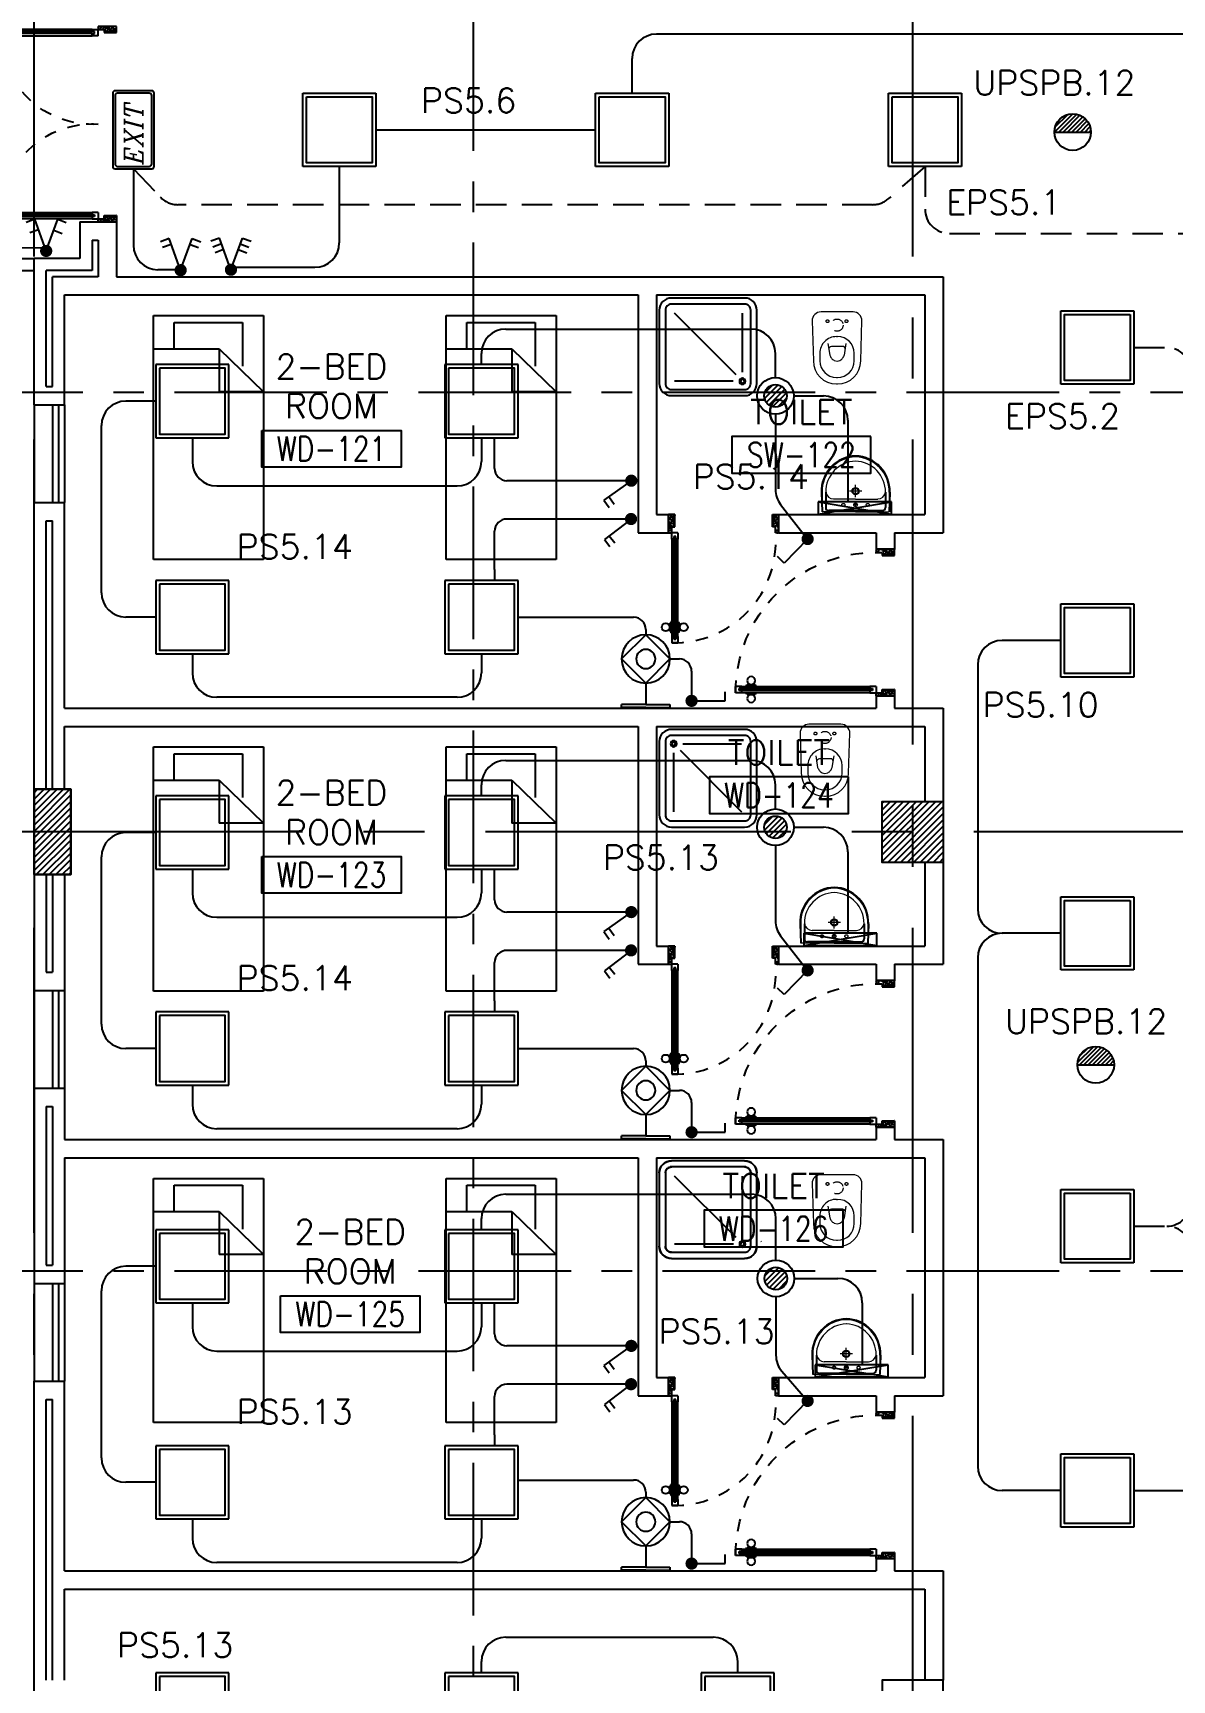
# Model space of a CAD drawing. Extents: x 0 to 92.9, y -1.3 to 78.2.
# Drawn here: x 50.03 to 59.37, y 43.01 to 56.51 of the extents above; entities that cross this region are included whole.
import ezdxf
from ezdxf.enums import TextEntityAlignment as Align

# ---------------------------------------------------------------- set-up
doc = ezdxf.new("R2010")
doc.units = 0
doc.header["$MEASUREMENT"] = 0
for name, pattern in [('CENTER', [2, 1.25, -0.25, 0.25, -0.25]), ('CENTERX2', [4, 2.5, -0.5, 0.5, -0.5]), ('DASHED', [0.75, 0.5, -0.25]), ('HIDDEN', [0.375, 0.25, -0.125]), ('HIDDEN2', [0.1875, 0.125, -0.0625])]:
    doc.linetypes.add(name, pattern=pattern)
doc.layers.get('0').update_dxf_attribs({"color": 11, "linetype": 'CONTINUOUS'})
for name, color, linetype in [('AXES', 11, 'CENTERX2'), ('AXES1', 11, 'CENTER'), ('COL', 11, 'CONTINUOUS'), ('DOOR', 11, 'CONTINUOUS'), ('E-CLINE', 2, 'CONTINUOUS'), ('E-HLINE', 2, 'HIDDEN'), ('E-LEGEND', 3, 'CONTINUOUS'), ('E-LITE', 4, 'CONTINUOUS'), ('E-SWITCH', 4, 'CONTINUOUS'), ('E-SWITCHS', 4, 'CONTINUOUS'), ('E-TEXT', 4, 'CONTINUOUS'), ('E-TRXT', 4, 'CONTINUOUS'), ('EL-LITE', 4, 'CONTINUOUS'), ('FIX', 11, 'CONTINUOUS'), ('FUR', 11, 'CONTINUOUS'), ('HAT', 11, 'CONTINUOUS'), ('INSUL', 11, 'CONTINUOUS'), ('RM-BOX', 11, 'CONTINUOUS'), ('RM-NAME', 11, 'CONTINUOUS'), ('RM-NO', 11, 'CONTINUOUS'), ('ROOF', 11, 'CONTINUOUS'), ('WALL', 11, 'CONTINUOUS'), ('WIN', 11, 'CONTINUOUS')]:
    doc.layers.add(name, color=color, linetype=linetype)
doc.styles.add('ITALICC', font='italicc')
doc.styles.add('ROMANS', font='ROMANS.shx', dxfattribs={"width": 0.6})

# ---------------------------------------------------------------- blocks, each defined once
blk = doc.blocks.new('AH20A')
at = {"layer": 'FUR'}
for p, q in [((0, 0.5), (0, -0.5)), ((1, 0.5), (0, 0.5)), ((0.1358, 0.5), (0.1358, -0.0987)), ((1, -0.5), (1, 0.5)), ((0.1358, 0.3112), (0.0277, 0.3112)), ((0.0277, 0.3112), (0.0277, -0.3087)), ((0.1358, -0.0987), (0.3125, -0.5)), ((0.1358, -0.0987), (0.3125, -0.0987)), ((0.3125, -0.5), (0.3125, -0.0987)), ((0.0277, -0.3087), (0.2076, -0.3087)), ((0, -0.5), (1, -0.5))]:
    blk.add_line(p, q, dxfattribs=at)
blk = doc.blocks.new('RM1')
at = {"layer": 'RM-BOX'}
blk.add_lwpolyline([(570, -200), (-570, -200), (-570, -500), (570, -500)], close=True, dxfattribs=at)
at = {"layer": 'RM-NAME', "style": 'ROMANS'}
for tag, p in [('ROOMNAME1', (0, 324)), ('ROOMNAME2', (0, 0))]:
    blk.add_attdef(tag, text='', height=200, dxfattribs=at).set_placement(p, align=Align.MIDDLE)
at = {"layer": 'RM-NO', "style": 'ROMANS', "width": 0.8}
blk.add_attdef('ROOMNO', text='', height=200, dxfattribs=at).set_placement((0, -350), align=Align.MIDDLE)
blk = doc.blocks.new('DOOR100')
at = {"layer": 'DOOR', "color": 0, "linetype": 'ByBlock'}
for p, q in [((-83, 1129), (-83, 1219)), ((-76, 1219), (-83, 1219)), ((-76, 1251), (-76, 1301)), ((-76, 1301), (-26, 1301)), ((-26, 1301), (-76, 1301)), ((-59, 1251), (-76, 1251)), ((-59, 1251), (-59, 1271)), ((-43, 1271), (-59, 1271)), ((-43, 1251), (-43, 1271)), ((-26, 1251), (-43, 1251)), ((-26, 1251), (-26, 1301)), ((-26, 1219), (-19, 1219)), ((-19, 1129), (-19, 1219)), ((-92, 1206), (-92, 1141)), ((-83, 1206), (-92, 1206)), ((-83, 1141), (-92, 1141)), ((-83, 1206), (-83, 1141)), ((-76, 1129), (-83, 1129)), ((-26, 1129), (-19, 1129)), ((-19, 1206), (-19, 1141)), ((-19, 1206), (-10, 1206)), ((-19, 1141), (-10, 1141)), ((-10, 1206), (-10, 1141)), ((-1201, 0), (-1201, 150)), ((-1201, 150), (-1176, 150)), ((-1201, 150), (-1201, 0)), ((-1176, 150), (-1176, 100)), ((-76, 200), (-59, 200)), ((-76, 150), (-76, 200)), ((-76, 150), (-26, 150)), ((-59, 200), (-59, 180)), ((-59, 180), (-43, 180)), ((-43, 200), (-26, 200)), ((-43, 180), (-43, 200)), ((-26, 200), (-26, 150)), ((-1, 150), (-26, 150)), ((-26, 150), (-26, 100)), ((-1, 150), (-1, 0)), ((-1151, 0), (-1201, 0)), ((-1176, 100), (-1151, 100)), ((-1151, 100), (-1151, 0)), ((-51, 100), (-51, 0)), ((-26, 100), (-51, 100)), ((-51, 0), (-1, 0))]:
    blk.add_line(p, q, dxfattribs=at)
at = {"layer": 'DOOR', "linetype": 'ByBlock'}
for p, q in [((-76, 1251), (-76, 200)), ((-59, 200), (-59, 1251)), ((-43, 200), (-43, 1251)), ((-26, 200), (-26, 1251))]:
    blk.add_line(p, q, dxfattribs=at)
at = {"layer": 'DOOR', "color": 9, "linetype": 'ByBlock'}
for p, q in [((-1151, 0), (-1201, 114)), ((-1151, 0), (-1201, 40)), ((-1151, 0), (-1164, 100)), ((-51, 0), (-1, 114)), ((-51, 0), (-38, 100)), ((-51, 0), (-1, 40))]:
    blk.add_line(p, q, dxfattribs=at)
at = {"layer": 'DOOR', "color": 0, "linetype": 'ByBlock'}
for centre in [(-125, 1174), (22, 1174)]:
    blk.add_circle(centre, 32.4, dxfattribs=at)
at = {"layer": 'DOOR', "linetype": 'HIDDEN', "ltscale": 0.5}
blk.add_arc((-27, 152), 1149, 89.961, 180.0931, dxfattribs=at)
at = {"layer": 'DOOR', "color": 9, "linetype": 'ByBlock'}
for centre, radius, start, end in [((-1151, 0), 154, 103.7142, 108.8947), ((-51, 0), 154, 71.1053, 76.2858), ((-1151, 0), 134, 100.72, 111.8402), ((-1151, 0), 94.4, 90, 121.9818), ((-1151, 0), 74.4, 90, 132.2236), ((-1151, 0), 54.4, 90, 156.7926), ((-1151, 0), 34.4, 90, 180), ((-1151, 0), 14.4, 90, 180), ((-51, 0), 94.4, 58.0182, 90), ((-51, 0), 74.4, 47.7764, 90), ((-51, 0), 54.4, 23.2074, 90), ((-51, 0), 34.4, 0, 90), ((-51, 0), 14.4, 0, 90), ((-51, 0), 134, 68.1598, 79.28), ((-51, 0), 114, 64.0838, 77.3774)]:
    blk.add_arc(centre, radius, start, end, dxfattribs=at)
blk = doc.blocks.new('COL50')
at = {"layer": 'COL'}
blk.add_lwpolyline([(-250, 250), (-250, -250), (250, -250), (250, 250)], close=True, dxfattribs=at)
blk = doc.blocks.new('*X110')
at = {"color": 0}
for p, q in [((227929, 162698), (228420, 163190)), ((227929, 162751), (228367, 163190)), ((227929, 162804), (228314, 163190)), ((227929, 162857), (228261, 163190)), ((227929, 162910), (228208, 163190)), ((227929, 162963), (228155, 163190)), ((227929, 163016), (228102, 163190)), ((227929, 163069), (228049, 163190)), ((227929, 163122), (227996, 163190)), ((227929, 163175), (227943, 163190)), ((227973, 162690), (228429, 163145)), ((228026, 162690), (228429, 163092)), ((228079, 162690), (228429, 163039)), ((228132, 162690), (228429, 162986)), ((228185, 162690), (228429, 162933)), ((228239, 162690), (228429, 162880)), ((228292, 162690), (228429, 162827)), ((228345, 162690), (228429, 162774)), ((228398, 162690), (228429, 162721))]:
    blk.add_line(p, q, dxfattribs=at)
blk = doc.blocks.new('DOOR90')
at = {"layer": 'DOOR', "linetype": 'ByBlock'}
for p, q in [((0, 0), (-150, 0)), ((-200, -25), (-1000, -25)), ((-200, -42), (-1000, -42)), ((-200, -58), (-1000, -58)), ((-1000, -75), (-200, -75))]:
    blk.add_line(p, q, dxfattribs=at)
at = {"layer": 'DOOR', "color": 0, "linetype": 'ByBlock'}
for p, q in [((-150, 0), (-150, -25)), ((-150, 0), (0, 0)), ((0, -50), (0, 0)), ((-1050, -25), (-1050, -75)), ((-1050, -75), (-1050, -25)), ((-1000, -25), (-1050, -25)), ((-1000, -75), (-1050, -75)), ((-1020, -42), (-1020, -58)), ((-1000, -42), (-1020, -42)), ((-1000, -58), (-1020, -58)), ((-1000, -25), (-1000, -42)), ((-1000, -58), (-1000, -75)), ((-968, -25), (-968, -18)), ((-878, -18), (-968, -18)), ((-968, -75), (-968, -82)), ((-878, -82), (-968, -82)), ((-955, -18), (-955, -9)), ((-955, -9), (-890, -9)), ((-955, -18), (-890, -18)), ((-955, -82), (-955, -91)), ((-955, -82), (-890, -82)), ((-955, -91), (-890, -91)), ((-890, -18), (-890, -9)), ((-890, -82), (-890, -91)), ((-878, -25), (-878, -18)), ((-878, -75), (-878, -82)), ((-200, -42), (-200, -25)), ((-200, -25), (-150, -25)), ((-180, -42), (-200, -42)), ((-200, -75), (-200, -58)), ((-200, -58), (-180, -58)), ((-150, -75), (-200, -75)), ((-180, -58), (-180, -42)), ((-150, -75), (-150, -25)), ((-150, -25), (-100, -25)), ((-100, -25), (-100, -50)), ((-100, -50), (0, -50)), ((-150, -900), (-150, -875)), ((-150, -875), (-100, -875)), ((0, -900), (-150, -900)), ((-150, -900), (0, -900)), ((-100, -850), (0, -850)), ((-100, -875), (-100, -850)), ((0, -850), (0, -900))]:
    blk.add_line(p, q, dxfattribs=at)
at = {"layer": 'DOOR', "color": 9, "linetype": 'ByBlock'}
for p, q in [((0, -50), (-114, 0)), ((0, -50), (-40, 0)), ((0, -50), (-100, -37)), ((0, -850), (-114, -900)), ((0, -850), (-100, -863)), ((0, -850), (-40, -900))]:
    blk.add_line(p, q, dxfattribs=at)
at = {"layer": 'DOOR', "color": 0, "linetype": 'ByBlock'}
for centre in [(-923, 24), (-923, -124)]:
    blk.add_circle(centre, 32.4, dxfattribs=at)
at = {"layer": 'DOOR', "color": 9, "linetype": 'ByBlock'}
for centre, radius, start, end in [((0, -50), 74.4, 137.7764, 180), ((0, -50), 54.4, 113.2074, 180), ((0, -50), 154, 161.1053, 166.2858), ((0, -50), 134, 158.1598, 169.28), ((0, -50), 114, 154.0838, 167.3774), ((0, -50), 94.4, 148.0182, 180), ((0, -50), 34.4, 90, 180), ((0, -50), 14.4, 90, 180), ((0, -850), 154, 193.7142, 198.8947), ((0, -850), 134, 190.72, 201.8402), ((0, -850), 94.4, 180, 211.9818), ((0, -850), 74.4, 180, 222.2236), ((0, -850), 54.4, 180, 246.7926), ((0, -850), 34.4, 180, 270), ((0, -850), 14.4, 180, 270)]:
    blk.add_arc(centre, radius, start, end, dxfattribs=at)
at = {"layer": 'DOOR', "linetype": 'HIDDEN', "ltscale": 0.5}
blk.add_arc((-222, -50), 828, 178.2701, 275.003, dxfattribs=at)
blk = doc.blocks.new('A$C1DFA4FE8')
at = {"layer": 'DOOR', "color": 0, "linetype": 'ByBlock'}
for p, q in [((0, 1631), (0, 1581)), ((0, 1581), (0, 1631)), ((50, 1631), (0, 1631)), ((50, 1631), (50, 1614)), ((750, 1614), (750, 1631)), ((750, 1631), (800, 1631)), ((950, 1656), (800, 1656)), ((800, 1656), (800, 1631)), ((800, 1581), (800, 1631)), ((800, 1631), (850, 1631)), ((850, 1631), (850, 1606)), ((950, 1606), (950, 1656)), ((50, 1581), (0, 1581)), ((30, 1614), (30, 1598)), ((50, 1614), (30, 1614)), ((50, 1598), (30, 1598)), ((50, 1598), (50, 1581)), ((770, 1614), (750, 1614)), ((750, 1581), (750, 1598)), ((750, 1598), (770, 1598)), ((800, 1581), (750, 1581)), ((770, 1598), (770, 1614)), ((850, 1606), (950, 1606)), ((83, 131), (83, 138)), ((173, 138), (83, 138)), ((95, 138), (95, 147)), ((95, 147), (160, 147)), ((95, 138), (160, 138)), ((160, 138), (160, 147)), ((173, 131), (173, 138)), ((0, 81), (0, 131)), ((0, 131), (0, 81)), ((50, 131), (0, 131)), ((50, 81), (0, 81)), ((30, 98), (30, 114)), ((50, 114), (30, 114)), ((50, 98), (30, 98)), ((50, 114), (50, 131)), ((50, 81), (50, 98)), ((83, 81), (83, 74)), ((173, 74), (83, 74)), ((95, 74), (95, 65)), ((95, 74), (160, 74)), ((95, 65), (160, 65)), ((160, 74), (160, 65)), ((173, 81), (173, 74)), ((750, 131), (750, 114)), ((800, 131), (750, 131)), ((750, 114), (770, 114)), ((750, 98), (750, 81)), ((770, 98), (750, 98)), ((750, 81), (800, 81)), ((770, 114), (770, 98)), ((800, 131), (800, 81)), ((800, 56), (800, 81)), ((800, 81), (850, 81)), ((950, 56), (800, 56)), ((850, 106), (950, 106)), ((850, 81), (850, 106)), ((950, 106), (950, 56))]:
    blk.add_line(p, q, dxfattribs=at)
at = {"layer": 'DOOR', "linetype": 'ByBlock'}
for p, q in [((750, 1631), (50, 1631)), ((750, 1614), (50, 1614)), ((750, 1598), (50, 1598)), ((50, 1581), (750, 1581)), ((50, 131), (750, 131)), ((750, 114), (50, 114)), ((750, 98), (50, 98)), ((750, 81), (50, 81))]:
    blk.add_line(p, q, dxfattribs=at)
at = {"layer": 'DOOR', "color": 9, "linetype": 'ByBlock'}
for p, q in [((950, 1606), (837, 1656)), ((950, 1606), (910, 1656)), ((950, 1606), (850, 1619)), ((950, 106), (837, 56)), ((950, 106), (850, 93)), ((950, 106), (910, 56))]:
    blk.add_line(p, q, dxfattribs=at)
at = {"layer": 'DOOR', "color": 0, "linetype": 'ByBlock'}
for centre in [(128, 179), (128, 32)]:
    blk.add_circle(centre, 32.4, dxfattribs=at)
at = {"layer": 'DOOR', "linetype": 'HIDDEN', "ltscale": 0.5}
for centre, start, end in [((752, 1606), 178.0938, 273.7249), ((752, 106), 86.2751, 181.9062)]:
    blk.add_arc(centre, 752, start, end, dxfattribs=at)
at = {"layer": 'DOOR', "color": 9, "linetype": 'ByBlock'}
for centre, radius, start, end in [((950, 1606), 154, 161.1053, 166.2858), ((950, 1606), 134, 158.1598, 169.28), ((950, 1606), 114, 154.0838, 167.3774), ((950, 1606), 94.4, 148.0182, 180), ((950, 1606), 74.4, 137.7764, 180), ((950, 1606), 54.4, 113.2074, 180), ((950, 1606), 34.4, 90, 180), ((950, 1606), 14.4, 90, 180), ((950, 106), 154, 193.7142, 198.8947), ((950, 106), 134, 190.72, 201.8402), ((950, 106), 114, 192.6226, 205.9162), ((950, 106), 94.4, 180, 211.9818), ((950, 106), 74.4, 180, 222.2236), ((950, 106), 54.4, 180, 246.7926), ((950, 106), 34.4, 180, 270), ((950, 106), 14.4, 180, 270)]:
    blk.add_arc(centre, radius, start, end, dxfattribs=at)
blk = doc.blocks.new('C11')
at = {"layer": 'HAT'}
h = blk.add_hatch(dxfattribs=at)
h.set_pattern_fill('ANSI31', color=256, scale=300, style=0)
h.set_pattern_definition([(45, (-248556.182, -75061.005), (-26.5165043, 26.5165043), [])])
h.paths.add_polyline_path([(300, 700), (0, 700), (0, 350), (300, 350)])
h.paths.add_polyline_path([(300, 350), (0, 350), (0, 0), (300, 0)])
at = {"layer": 'COL'}
blk.add_lwpolyline([(300, 700), (300, 0), (0, 0), (0, 700)], close=True, dxfattribs=at)
blk = doc.blocks.new('LAV1')
at = {"layer": 'FIX', "linetype": 'DASHED', "lineweight": 20, "ltscale": 0.05}
for p, q in [((0, 170), (0, 270)), ((0, 170), (0, 270)), ((50, 220), (-50, 220))]:
    blk.add_line(p, q, dxfattribs=at)
at = {"layer": 'FIX', "linetype": 'ByBlock', "ltscale": 0.3}
for p, q in [((-280, 210), (-275, 50)), ((-245, 210), (-245, 85)), ((245, 210), (245, 85)), ((280, 210), (275, 50)), ((0, 60), (-220, 60)), ((0, 60), (220, 60))]:
    blk.add_line(p, q, dxfattribs=at)
at = {"layer": 'FIX', "linetype": 'Continuous', "lineweight": 20}
for p, q in [((-275, 210), (-275, 50)), ((0, 155), (-181, 155)), ((0, 155), (181, 155)), ((275, 210), (275, 50)), ((0, 50), (-275, 50)), ((0, 50), (-252, 50)), ((0, 50), (275, 50)), ((0, 50), (252, 50))]:
    blk.add_line(p, q, dxfattribs=at)
at = {"layer": 'FIX', "lineweight": 20}
for p, q in [((16, 107), (-15, 107)), ((0, 92), (0, 123))]:
    blk.add_line(p, q, dxfattribs=at)
for centre, radius in [((0, 220), 29.5), ((0, 220), 22.5), ((0, 107), 15.5)]:
    blk.add_circle(centre, radius, dxfattribs=at)
at = {"layer": 'FIX', "linetype": 'HIDDEN', "lineweight": 20, "ltscale": 0.05}
for centre in [(-100, 107), (100, 107)]:
    blk.add_circle(centre, 12.4, dxfattribs=at)
at = {"layer": 'FIX', "linetype": 'ByBlock', "ltscale": 0.3}
for centre, radius, start, end in [((7, 220), 287, 91.3776, 182.0064), ((-7, 220), 287, 357.9936, 88.6224), ((-220, 85), 24.9, 179.7021, 269.9486), ((220, 85), 24.9, 270.0514, 0.2979)]:
    blk.add_arc(centre, radius, start, end, dxfattribs=at)
at = {"layer": 'FIX', "linetype": 'Continuous', "lineweight": 20}
for centre, radius, start, end in [((8, 217), 283, 91.6988, 181.351), ((8, 212), 253, 91.7328, 180.4884), ((-8, 217), 283, 358.649, 88.3012), ((-8, 212), 253, 359.5116, 88.2672), ((-179, 222), 66.9, 190.2006, 268.0786), ((179, 222), 66.9, 271.9214, 349.7994)]:
    blk.add_arc(centre, radius, start, end, dxfattribs=at)
blk = doc.blocks.new('SHR1')
at = {"layer": 'FIX'}
for p, q in [((-196, 196), (-700, 700)), ((-143, 218), (-143, 700)), ((-218, 143), (-700, 143))]:
    blk.add_line(p, q, dxfattribs=at)
for points in [[(-825, 125), (-825, 725, -0.414214), (-725, 825), (-125, 825, -0.414214), (-25, 725), (-25, 125, -0.414214), (-125, 25), (-725, 25, -0.414214)], [(-775, 125), (-775, 725, -0.414214), (-725, 775), (-125, 775, -0.414214), (-75, 725), (-75, 125, -0.414214), (-125, 75), (-725, 75, -0.414214)]]:
    blk.add_lwpolyline(points, format="xyb", close=True, dxfattribs=at)
for radius in [25, 15]:
    blk.add_circle((-143, 143), radius, dxfattribs=at)
blk = doc.blocks.new('WC1')
at = {"layer": 'FIX', "lineweight": 20}
for p, q in [((-210, 204), (-538, 194)), ((-475, 141), (-538, 141)), ((-727, 5), (-727, -5)), ((-674, 5), (-674, -5)), ((-534, 24), (-540, 0)), ((-540, 0), (-534, -24)), ((-395, 76), (-490, 60)), ((-339, 5), (-339, -5)), ((-137, 0), (-137, 131)), ((-137, -131), (-137, 0)), ((-490, -60), (-395, -76)), ((-538, -141), (-475, -141)), ((-538, -194), (-210, -204)), ((-213, -204), (-210, -204))]:
    blk.add_line(p, q, dxfattribs=at)
at = {"layer": 'FIX', "linetype": 'Continuous', "lineweight": 20}
blk.add_line((-420, -47), (-420, 45), dxfattribs=at)
at = {"layer": 'FIX', "linetype": 'HIDDEN2', "lineweight": 20, "ltscale": 0.3}
blk.add_circle((-245, 0), 49.8, dxfattribs=at)
at = {"layer": 'FIX', "linetype": 'HIDDEN', "lineweight": 20, "ltscale": 0.05}
for centre in [(-213, 78), (-213, -77)]:
    blk.add_circle(centre, 11.6, dxfattribs=at)
at = {"layer": 'FIX', "lineweight": 20}
for centre, radius, start, end in [((-538, 5), 189, 90, 180), ((-538, 5), 136, 90, 180), ((-475, 5), 136, 360, 90), ((-210, 131), 73, 360, 90), ((-473, -7), 68.2, 128.9242, 152.8468), ((-464, -18), 82, 108.496, 128.9242), ((-538, -5), 189, 180, 270), ((-538, -5), 136, 180, 270), ((-473, 7), 68.2, 207.1532, 231.0758), ((-464, 18), 82, 231.0758, 251.504), ((-475, -5), 136, 270, 0), ((-210, -131), 73, 270, 0)]:
    blk.add_arc(centre, radius, start, end, dxfattribs=at)
at = {"layer": 'FIX', "linetype": 'Continuous', "lineweight": 20}
for centre, start, end in [((-443, 46), 357.6662, 91.6121), ((-442, -46), 268.3879, 2.3338)]:
    blk.add_arc(centre, 22.3, start, end, dxfattribs=at)
blk = doc.blocks.new('L42')
at = {"layer": 'E-LITE'}
for p, q in [((0.3, 0.3), (-0.3, 0.3)), ((-0.3, 0.3), (-0.3, -0.3)), ((0.3, -0.3), (0.3, 0.3)), ((-0.3, -0.3), (0.3, -0.3))]:
    blk.add_line(p, q, dxfattribs=at)
at = {"layer": 'E-LITE', "color": 8}
blk.add_lwpolyline([(-0.27, 0.27), (-0.27, -0.27), (0.27, -0.27), (0.27, 0.27)], close=True, dxfattribs=at)
blk = doc.blocks.new('MR20')
at = {"layer": 'E-LITE'}
for p, q in [((-300, 100), (-300, 0)), ((-300, 100), (-300, 0)), ((-300, 0), (300, 0)), ((-300, 0), (300, 0)), ((-300, 0), (300, 0)), ((-300, 0), (-300, 0)), ((300, 0), (300, 100)), ((300, 0), (300, 100)), ((300, 0), (300, 0))]:
    blk.add_line(p, q, dxfattribs=at)
at = {"layer": 'E-LITE', "color": 3}
blk.add_line((300, 100), (-300, 100), dxfattribs=at)
at = {"layer": 'E-LITE', "color": 8}
for p, q in [((300, 0), (-300, 100)), ((300, 100), (-300, 0))]:
    blk.add_line(p, q, dxfattribs=at)
blk = doc.blocks.new('2G1W')
for p, q in [((0, 0), (0.55, 0)), ((0.45, 0), (0.45, -0.15)), ((0.55, 0), (0.55, -0.15))]:
    blk.add_line(p, q)
at = {"const_width": 0.1}
blk.add_lwpolyline([(-0.05, 0, 1), (0.05, 0, 1)], format="xyb", close=True, dxfattribs=at)
blk = doc.blocks.new('EXIT')
at = {"layer": 'E-LITE', "color": 4}
for p, q in [((-0.32, 0.15), (-0.32, -0.15)), ((0.3, 0.17), (-0.3, 0.17)), ((0.32, -0.15), (0.32, 0.15)), ((-0.3, -0.17), (0.3, -0.17))]:
    blk.add_line(p, q, dxfattribs=at)
at = {"layer": 'E-LITE', "color": 8}
for p, q in [((0.28, 0.15), (-0.28, 0.15)), ((-0.3, 0.13), (-0.3, -0.13)), ((0.3, -0.13), (0.3, 0.13)), ((-0.28, -0.15), (0.28, -0.15))]:
    blk.add_line(p, q, dxfattribs=at)
at = {"layer": 'E-LITE', "color": 4}
for centre, start, end in [((-0.3, 0.15), 90, 180), ((0.3, 0.15), 360, 90), ((-0.3, -0.15), 180, 270), ((0.3, -0.15), 270, 0)]:
    blk.add_arc(centre, 0.02, start, end, dxfattribs=at)
at = {"layer": 'E-LITE', "color": 8}
for centre, start, end in [((-0.28, 0.13), 90, 180), ((0.28, 0.13), 0, 90), ((-0.28, -0.13), 180, 270), ((0.28, -0.13), 270, 0)]:
    blk.add_arc(centre, 0.02, start, end, dxfattribs=at)
at = {"layer": 'E-LITE', "color": 5, "style": 'ITALICC'}
blk.add_text('EXIT', height=0.15, dxfattribs=at).set_placement((-0.284, -0.078))
blk = doc.blocks.new('1G1W')
for p, q in [((0, 0), (0.55, 0)), ((0.55, 0), (0.55, -0.15))]:
    blk.add_line(p, q)
at = {"const_width": 0.1}
blk.add_lwpolyline([(-0.05, 0, 1), (0.05, 0, 1)], format="xyb", close=True, dxfattribs=at)
blk = doc.blocks.new('*X49')
at = {"color": 0}
for p, q in [((21548.527, 18540.142), (21548.801, 18540.415)), ((21548.529, 18539.966), (21548.977, 18540.414)), ((21548.584, 18539.845), (21549.098, 18540.359)), ((21548.672, 18539.756), (21549.187, 18540.271)), ((21548.793, 18539.7), (21549.243, 18540.15)), ((21548.966, 18539.696), (21549.246, 18539.977))]:
    blk.add_line(p, q, dxfattribs=at)
blk = doc.blocks.new('SPOT')
at = {"layer": 'E-LITE'}
for radius in [0.6, 0.369]:
    blk.add_circle((0, 0), radius, dxfattribs=at)
at = {"layer": 'E-LITE', "color": 8}
blk.add_blockref('*X49', (-21548.886, -18540.056), dxfattribs=at)
blk = doc.blocks.new('2G2W')
for p, q in [((0.423, 0.154), (0.372, 0.295)), ((0.517, 0.188), (0.466, 0.329)), ((0, 0), (0.517, 0.188)), ((0, 0), (0.517, -0.188)), ((0.423, -0.154), (0.372, -0.295)), ((0.517, -0.188), (0.466, -0.329))]:
    blk.add_line(p, q)
at = {"const_width": 0.1}
blk.add_lwpolyline([(-0.05, 0, 1), (0.05, 0, 1)], format="xyb", close=True, dxfattribs=at)
blk = doc.blocks.new('3G2W')
for p, q in [((0.423, 0.154), (0.372, 0.295)), ((0.517, 0.188), (0.466, 0.329)), ((0, 0), (0.517, 0.188)), ((0, 0), (0.517, -0.188)), ((0.329, 0.12), (0.278, 0.261)), ((0.329, -0.12), (0.278, -0.261)), ((0.423, -0.154), (0.372, -0.295)), ((0.517, -0.188), (0.466, -0.329))]:
    blk.add_line(p, q)
at = {"const_width": 0.1}
blk.add_lwpolyline([(-0.05, 0, 1), (0.05, 0, 1)], format="xyb", close=True, dxfattribs=at)
blk = doc.blocks.new('NL')
at = {"layer": 'E-LEGEND'}
blk.add_line((0, -193), (25, -193), dxfattribs=at)
at = {"layer": 'E-LITE'}
for p, q in [((0, 5), (0, 203)), ((25, 203), (0, 203)), ((25, 5), (25, 203)), ((0, 5), (0, -193)), ((25, 5), (25, -193))]:
    blk.add_line(p, q, dxfattribs=at)
at = {"layer": 'E-LITE', "color": 2}
blk.add_line((201, 5), (25, 5), dxfattribs=at)
at = {"layer": 'E-LITE', "color": 5}
blk.add_circle((398, 5), 198, dxfattribs=at)
at = {"layer": 'E-SWITCH', "color": 2}
for p, q in [((201, 5), (398, 203)), ((398, 203), (596, 5)), ((398, -193), (201, 5)), ((596, 5), (398, -193))]:
    blk.add_line(p, q, dxfattribs=at)
at = {"layer": 'E-SWITCH'}
blk.add_circle((398, 5), 78.5, dxfattribs=at)
blk = doc.blocks.new('EL')
at = {"layer": 'EL-LITE'}
h = blk.add_hatch(dxfattribs=at)
h.set_pattern_fill('ANSI31', color=4, scale=0.2, style=0)
h.set_pattern_definition([(45, (587.071197, 567.777136), (-0.0176776695, 0.0176776695), [])])
h.paths.add_polyline_path([(0.15, 0, 1), (-0.15, 0)])
at = {"layer": 'EL-LITE', "color": 4}
blk.add_line((-0.15, 0), (0.15, 0), dxfattribs=at)
blk.add_circle((0, 0), 0.15, dxfattribs=at)

msp = doc.modelspace()

# ---------------------------------------------------------------- linework, layer by layer
at = {"layer": 'AXES'}
for p, q in [((57.243, -1.327), (57.243, 77.486)), ((50.043, -1.327), (50.043, 77.136)), ((92.243, 49.958), (24.203, 49.958))]:
    msp.add_line(p, q, dxfattribs=at)
at = {"layer": 'AXES1'}
for p, q in [((53.643, 5.538), (53.643, 64.358)), ((82.443, 53.558), (24.203, 53.558)), ((82.443, 46.358), (24.203, 46.358))]:
    msp.add_line(p, q, dxfattribs=at)
at = {"layer": 'E-CLINE', "color": 4, "linetype": 'ByBlock'}
for p, q in [((59.544, 56.496), (55.144, 56.496)), ((54.944, 56.012), (54.944, 56.296)), ((52.844, 55.712), (54.644, 55.712)), ((59.056, 44.561), (60.843, 44.561))]:
    msp.add_line(p, q, dxfattribs=at)
at = {"layer": 'E-CLINE', "color": 4}
for p, q in [((53.909, 54.079), (55.918, 54.079)), ((53.709, 53.788), (53.709, 53.879)), ((56.118, 53.681), (56.118, 53.879)), ((51.04, 53.488), (50.795, 53.488)), ((56.268, 53.531), (56.512, 53.531)), ((56.712, 53.331), (56.712, 52.662)), ((50.595, 51.918), (50.595, 53.288)), ((51.34, 53.188), (51.34, 52.993)), ((53.709, 53.188), (53.709, 52.993)), ((51.54, 52.793), (53.509, 52.793)), ((51.04, 51.718), (50.795, 51.718)), ((54.009, 51.717, -0.858), (54.956, 51.717, -0.858)), ((55.056, 51.617, -0.858), (55.056, 51.573, -0.858)), ((58.456, 51.527), (57.976, 51.527)), ((51.34, 51.418), (51.34, 51.261)), ((53.709, 51.418), (53.709, 51.261)), ((57.776, 51.327), (57.776, 49.327)), ((53.509, 51.061), (51.54, 51.061)), ((53.909, 50.544), (55.918, 50.544)), ((53.709, 50.253), (53.709, 50.344)), ((56.118, 50.146), (56.118, 50.344)), ((51.04, 49.953), (50.795, 49.953)), ((56.268, 49.996), (56.512, 49.996)), ((50.595, 48.383), (50.595, 49.753)), ((56.712, 49.796), (56.712, 49.127)), ((51.34, 49.653), (51.34, 49.458)), ((53.709, 49.653), (53.709, 49.458)), ((51.54, 49.258), (53.509, 49.258)), ((58.456, 49.127), (57.976, 49.127)), ((57.776, 48.927), (57.776, 44.761)), ((51.04, 48.183), (50.795, 48.183)), ((54.009, 48.182, -0.858), (54.956, 48.182, -0.858)), ((55.056, 48.082, -0.858), (55.056, 48.038, -0.858)), ((51.34, 47.883), (51.34, 47.726)), ((53.709, 47.883), (53.709, 47.726)), ((53.509, 47.526), (51.54, 47.526)), ((53.909, 46.989), (55.922, 46.989)), ((53.709, 46.698), (53.709, 46.789)), ((56.122, 46.449), (56.122, 46.789)), ((51.04, 46.398), (50.795, 46.398)), ((56.272, 46.299), (56.63, 46.299)), ((50.595, 44.828), (50.595, 46.198)), ((51.34, 46.098), (51.34, 45.903)), ((53.709, 46.098), (53.709, 45.903)), ((56.83, 46.099), (56.83, 45.592)), ((51.54, 45.703), (53.509, 45.703)), ((51.04, 44.628), (50.795, 44.628)), ((54.009, 44.647, -0.858), (54.956, 44.647, -0.858)), ((55.056, 44.547, -0.858), (55.056, 44.503, -0.858)), ((58.456, 44.561), (57.976, 44.561)), ((51.34, 44.328), (51.34, 44.171)), ((53.709, 44.328), (53.709, 44.171)), ((53.509, 43.971), (51.54, 43.971)), ((53.909, 43.359), (55.609, 43.359)), ((53.709, 43.068), (53.709, 43.159)), ((55.809, 43.068), (55.809, 43.159))]:
    msp.add_line(p, q, dxfattribs=at)
at = {"layer": 'E-CLINE', "color": 4, "linetype": 'ByBlock'}
msp.add_arc((55.144, 56.296), 0.2, 90, 180, dxfattribs=at)
at = {"layer": 'E-CLINE', "color": 4}
for centre, radius, start, end in [((53.909, 53.879), 0.2, 90, 180), ((55.918, 53.879), 0.2, 0, 90), ((50.795, 53.288), 0.2, 90, 180), ((56.512, 53.331), 0.2, 0, 90), ((51.54, 52.993), 0.2, 180, 270), ((53.509, 52.993), 0.2, 270, 0), ((50.795, 51.918), 0.2, 180, 270), ((54.956, 51.617, -0.858), 0.1, 0, 90), ((57.976, 51.327), 0.2, 90, 180), ((51.54, 51.261), 0.2, 180, 270), ((53.509, 51.261), 0.2, 270, 0), ((53.909, 50.344), 0.2, 90, 180), ((55.918, 50.344), 0.2, 0, 90), ((50.795, 49.753), 0.2, 90, 180), ((56.512, 49.796), 0.2, 0, 90), ((51.54, 49.458), 0.2, 180, 270), ((53.509, 49.458), 0.2, 270, 0), ((57.976, 49.327), 0.2, 180, 270), ((57.976, 48.927), 0.2, 90, 180), ((50.795, 48.383), 0.2, 180, 270), ((54.956, 48.082, -0.858), 0.1, 0, 90), ((51.54, 47.726), 0.2, 180, 270), ((53.509, 47.726), 0.2, 270, 0), ((53.909, 46.789), 0.2, 90, 180), ((55.922, 46.789), 0.2, 0, 90), ((50.795, 46.198), 0.2, 90, 180), ((56.63, 46.099), 0.2, 0, 90), ((51.54, 45.903), 0.2, 180, 270), ((53.509, 45.903), 0.2, 270, 0), ((50.795, 44.828), 0.2, 180, 270), ((57.976, 44.761), 0.2, 180, 270), ((54.956, 44.547, -0.858), 0.1, 0, 90), ((51.54, 44.171), 0.2, 180, 270), ((53.509, 44.171), 0.2, 270, 0), ((53.909, 43.159), 0.2, 90, 180), ((55.609, 43.159), 0.2, 0, 90)]:
    msp.add_arc(centre, radius, start, end, dxfattribs=at)
at = {"layer": 'E-HLINE', "color": 4}
for p, q in [((50.857, 55.392), (51.076, 55.161)), ((57.344, 55.412), (57.046, 55.148)), ((57.344, 55.412), (57.344, 55.062)), ((56.914, 55.098), (51.221, 55.098)), ((57.544, 54.862), (64.344, 54.862)), ((59.056, 53.927), (59.325, 53.927)), ((59.056, 46.727), (59.325, 46.727))]:
    msp.add_line(p, q, dxfattribs=at)
for centre, start, end in [((51.221, 55.298), 223.5184, 270), ((56.914, 55.298), 270, 311.4655), ((57.544, 55.062), 180, 270), ((59.325, 53.727), 0, 90), ((59.325, 46.927), 270, 0), ((59.325, 46.527), 0, 90)]:
    msp.add_arc(centre, 0.2, start, end, dxfattribs=at)
at = {"layer": 'E-LITE'}
for p, q in [((55.254, 51.375, -0.858), (55.331, 51.375, -0.858)), ((55.431, 51.275, -0.858), (55.431, 51.032, -0.858)), ((55.254, 47.84, -0.858), (55.331, 47.84, -0.858)), ((55.431, 47.74, -0.858), (55.431, 47.497, -0.858)), ((55.254, 44.305, -0.858), (55.331, 44.305, -0.858)), ((55.431, 44.205, -0.858), (55.431, 43.962, -0.858))]:
    msp.add_line(p, q, dxfattribs=at)
for centre in [(55.331, 51.275, -0.858), (55.331, 47.74, -0.858), (55.331, 44.205, -0.858)]:
    msp.add_ellipse(centre, major_axis=(-0.0707, 0.0707), ratio=1, start_param=3.926991, end_param=5.497787, dxfattribs=at)
at = {"layer": 'E-SWITCH', "color": 4}
for p, q in [((50.857, 55.392), (50.857, 54.765)), ((52.544, 55.412), (52.544, 54.785)), ((50.048, 54.978), (49.978, 54.952)), ((50.142, 54.719), (50.048, 54.978)), ((50.142, 54.719), (50.237, 54.978)), ((50.237, 54.978), (50.307, 54.952)), ((50.079, 54.893), (50.009, 54.868)), ((50.204, 54.888), (50.274, 54.862)), ((48.972, 54.758), (50.142, 54.744)), ((51.238, 54.565), (51.057, 54.565)), ((51.658, 54.585), (52.344, 54.585)), ((56.118, 53.381), (56.118, 52.764)), ((53.817, 52.936), (53.817, 53.188)), ((54.937, 52.836), (53.917, 52.836)), ((54.935, 52.522), (53.917, 52.522)), ((56.16, 52.641), (56.382, 52.358)), ((53.817, 52.108), (53.817, 52.422)), ((53.817, 52.108), (53.817, 52.018)), ((56.118, 49.846), (56.118, 49.229)), ((53.817, 49.401), (53.817, 49.653)), ((54.937, 49.301), (53.917, 49.301)), ((56.16, 49.106), (56.382, 48.823)), ((53.817, 48.573), (53.817, 48.887)), ((54.935, 48.987), (53.917, 48.987)), ((53.817, 48.573), (53.817, 48.483)), ((53.817, 45.846), (53.817, 46.098)), ((56.122, 46.149), (56.122, 45.67)), ((54.937, 45.746), (53.917, 45.746)), ((56.17, 45.539), (56.365, 45.314)), ((54.935, 45.432), (53.917, 45.432)), ((53.817, 45.018), (53.817, 45.332)), ((53.817, 45.018), (53.817, 44.928))]:
    msp.add_line(p, q, dxfattribs=at)
at = {"layer": 'E-SWITCH', "color": 4, "const_width": 0.05}
msp.add_lwpolyline([(50.142, 54.694, 1), (50.142, 54.744, 1)], format="xyb", close=True, dxfattribs=at)
at = {"layer": 'E-SWITCH', "color": 4}
for centre, radius, start, end in [((51.057, 54.765), 0.2, 180, 270), ((52.344, 54.785), 0.2, 270, 0), ((53.917, 52.936), 0.1, 180, 270), ((56.318, 52.764), 0.2, 180, 218.0269), ((53.917, 52.422), 0.1, 90, 180), ((53.917, 49.401), 0.1, 180, 270), ((56.318, 49.229), 0.2, 180, 218.0269), ((53.917, 48.887), 0.1, 90, 180), ((53.917, 45.846), 0.1, 180, 270), ((56.322, 45.67), 0.2, 180, 220.8761), ((53.917, 45.332), 0.1, 90, 180)]:
    msp.add_arc(centre, radius, start, end, dxfattribs=at)
at = {"layer": 'FIX'}
for p, q in [((55.866, 47.263), (55.266, 47.263)), ((55.166, 47.163), (55.166, 46.563)), ((55.216, 47.163), (55.216, 46.563)), ((55.866, 47.213), (55.266, 47.213)), ((55.966, 46.563), (55.966, 47.163)), ((55.774, 46.58), (55.291, 46.58)), ((55.266, 46.513), (55.866, 46.513)), ((55.266, 46.463), (55.866, 46.463))]:
    msp.add_line(p, q, dxfattribs=at)
at = {"layer": 'FIX', "color": 32, "linetype": 'DASHED', "lineweight": 20, "ltscale": 0.05}
msp.add_line((56.749, 45.681), (56.649, 45.681), dxfattribs=at)
at = {"layer": 'FIX', "extrusion": (0, 0, -1)}
for centre, major_axis, start_param, end_param in [((55.266, 47.163), (-0.0707, 0.0707), 5.497787, 7.068583), ((55.866, 47.163), (-0.0707, 0.0707), 0.785398, 2.356194), ((55.266, 47.163), (-0.0354, 0.0354), 5.497787, 7.068583), ((55.866, 47.163), (-0.0354, 0.0354), 0.785398, 2.356194), ((55.266, 46.563), (-0.0707, 0.0707), 3.926991, 5.497787), ((55.266, 46.563), (0.0354, 0.0354), 2.356194, 3.926991), ((55.866, 46.563), (0.0707, 0.0707), 0.785398, 2.356194)]:
    msp.add_ellipse(centre, major_axis=major_axis, ratio=1, start_param=start_param, end_param=end_param, dxfattribs=at)
at = {"layer": 'INSUL'}
for p, q in [((50.518, 54.808), (50.568, 54.808)), ((50.518, 54.808), (50.518, 54.558)), ((50.568, 54.808), (50.568, 54.508)), ((50.143, 53.608), (50.143, 54.558)), ((50.518, 54.558), (50.143, 54.558)), ((50.193, 53.608), (50.193, 54.508)), ((50.568, 54.508), (50.193, 54.508)), ((50.143, 53.608), (50.193, 53.608)), ((50.143, 50.308), (50.143, 52.508)), ((50.143, 52.508), (50.193, 52.508)), ((50.193, 50.308), (50.193, 52.508)), ((50.143, 49.608), (50.143, 48.808)), ((50.193, 49.608), (50.193, 48.808)), ((50.143, 48.808), (50.193, 48.808)), ((50.143, 47.708), (50.143, 46.408)), ((50.143, 47.708), (50.193, 47.708)), ((50.193, 47.708), (50.193, 46.408)), ((50.143, 46.408), (50.193, 46.408)), ((50.143, 45.308), (50.193, 45.308)), ((50.143, 43.008), (50.143, 45.308)), ((50.143, 45.308), (50.193, 45.308)), ((50.193, 43.008), (50.193, 45.308))]:
    msp.add_line(p, q, dxfattribs=at)
at = {"layer": 'ROOF'}
for p, q in [((40.423, 54.658), (50.043, 54.658)), ((40.423, 54.558), (50.043, 54.558))]:
    msp.add_line(p, q, dxfattribs=at)
at = {"layer": 'WALL'}
for p, q in [((50.418, 54.958), (50.718, 54.958)), ((50.418, 54.958), (50.418, 54.658)), ((50.718, 54.958), (50.718, 54.508)), ((50.043, 53.458), (50.043, 54.658)), ((50.418, 54.658), (50.043, 54.658)), ((50.718, 54.508), (57.493, 54.508)), ((50.293, 54.358), (54.993, 54.358)), ((50.293, 53.458), (50.293, 54.358)), ((55.143, 54.358), (57.343, 54.358)), ((50.043, 53.458), (50.293, 53.458)), ((50.043, 50.308), (50.043, 52.658)), ((50.043, 52.658), (50.293, 52.658)), ((50.293, 50.973), (50.293, 52.658)), ((55.143, 52.558), (55.243, 52.558)), ((56.143, 52.558), (57.343, 52.558)), ((54.993, 52.408), (55.243, 52.408)), ((56.143, 52.408), (56.943, 52.408)), ((57.093, 52.408), (57.493, 52.408)), ((50.293, 50.973), (56.943, 50.973)), ((57.093, 50.973), (57.493, 50.973)), ((50.293, 50.823), (54.993, 50.823)), ((50.293, 50.308), (50.293, 50.823)), ((55.143, 50.823), (57.343, 50.823)), ((50.043, 49.608), (50.043, 48.658)), ((50.293, 49.608), (50.293, 48.658)), ((55.143, 49.023), (55.243, 49.023)), ((56.143, 49.023), (57.343, 49.023)), ((54.993, 48.873), (55.243, 48.873)), ((56.143, 48.873), (56.943, 48.873)), ((57.093, 48.873), (57.493, 48.873)), ((50.043, 48.658), (50.293, 48.658)), ((50.043, 47.858), (50.043, 46.258)), ((50.043, 47.858), (50.293, 47.858)), ((50.293, 47.858), (50.293, 47.438)), ((50.293, 47.438), (56.943, 47.438)), ((57.093, 47.438), (57.493, 47.438)), ((50.293, 47.288), (54.993, 47.288)), ((50.293, 47.288), (50.293, 46.258)), ((55.143, 47.288), (57.343, 47.288)), ((50.043, 46.258), (50.293, 46.258)), ((55.143, 45.488), (55.243, 45.488)), ((56.143, 45.488), (57.343, 45.488)), ((50.043, 45.458), (50.293, 45.458)), ((50.043, 43.008), (50.043, 45.458)), ((50.043, 43.008), (50.043, 45.458)), ((50.043, 45.458), (50.293, 45.458)), ((50.293, 43.903), (50.293, 45.458)), ((50.293, 43.903), (50.293, 45.458)), ((54.993, 45.338), (55.243, 45.338)), ((56.143, 45.338), (56.943, 45.338)), ((57.093, 45.338), (57.493, 45.338)), ((50.293, 43.903), (56.943, 43.903)), ((57.093, 43.903), (57.493, 43.903)), ((50.293, 43.753), (57.343, 43.753)), ((50.293, 43.008), (50.293, 43.753))]:
    msp.add_line(p, q, dxfattribs=at)
at = {"layer": 'WALL', "linetype": 'ByBlock'}
for p, q in [((57.493, 54.508), (57.493, 52.408)), ((54.993, 54.358), (54.993, 52.408)), ((55.143, 54.358), (55.143, 52.558)), ((57.343, 54.358), (57.343, 52.558)), ((55.243, 52.558), (55.243, 52.408)), ((56.143, 52.558), (56.143, 52.408)), ((56.943, 52.408), (56.943, 52.273)), ((57.093, 52.408), (57.093, 52.273)), ((57.093, 52.273), (56.943, 52.273)), ((56.943, 51.073), (56.943, 50.973)), ((57.093, 51.073), (56.943, 51.073)), ((57.093, 51.073), (57.093, 50.973)), ((57.493, 50.973), (57.493, 48.873)), ((54.993, 50.823), (54.993, 48.873)), ((55.143, 50.823), (55.143, 49.023)), ((57.343, 50.823), (57.343, 50.208)), ((57.343, 49.708), (57.343, 49.023)), ((55.243, 49.023), (55.243, 48.873)), ((56.143, 49.023), (56.143, 48.873)), ((56.943, 48.873), (56.943, 48.738)), ((57.093, 48.873), (57.093, 48.738)), ((57.093, 48.738), (56.943, 48.738)), ((57.093, 47.538), (56.943, 47.538)), ((56.943, 47.538), (56.943, 47.438)), ((57.093, 47.538), (57.093, 47.438)), ((57.493, 47.438), (57.493, 45.338)), ((54.993, 47.288), (54.993, 45.338)), ((55.143, 47.288), (55.143, 45.488)), ((57.343, 47.288), (57.343, 45.488)), ((55.243, 45.488), (55.243, 45.338)), ((56.943, 45.338), (56.943, 45.203)), ((57.093, 45.338), (57.093, 45.203)), ((57.093, 45.203), (56.943, 45.203)), ((57.093, 44.003), (56.943, 44.003)), ((56.943, 44.003), (56.943, 43.903)), ((57.093, 44.003), (57.093, 43.903)), ((57.493, 43.903), (57.493, 43.008)), ((57.343, 43.753), (57.343, 43.008))]:
    msp.add_line(p, q, dxfattribs=at)
at = {"layer": 'WALL', "color": 250, "linetype": 'ByBlock', "ltscale": 0.3}
msp.add_line((55.999, 46.603), (56.001, 46.601), dxfattribs=at)
at = {"layer": 'WALL', "linetype": 'ByBlock', "ltscale": 0.3}
for points in [[(50.043, 49.608), (50.343, 49.608), (50.343, 50.308), (50.043, 50.308)], [(56.993, 50.208), (57.493, 50.208), (57.493, 49.708), (56.993, 49.708)], [(56.993, 42.508), (57.493, 42.508), (57.493, 43.008), (56.993, 43.008)]]:
    msp.add_lwpolyline(points, close=True, dxfattribs=at)
at = {"layer": 'WIN'}
for p, q in [((50.043, 53.458), (50.043, 52.658)), ((50.193, 53.458), (50.193, 52.658)), ((50.243, 53.458), (50.243, 52.658)), ((50.293, 53.458), (50.293, 52.658)), ((50.043, 48.658), (50.043, 47.858)), ((50.193, 48.658), (50.193, 47.858)), ((50.243, 48.658), (50.243, 47.858)), ((50.293, 48.658), (50.293, 47.858)), ((50.043, 46.258), (50.043, 45.458)), ((50.193, 46.258), (50.193, 45.458)), ((50.243, 46.258), (50.243, 45.458)), ((50.293, 46.258), (50.293, 45.458))]:
    msp.add_line(p, q, dxfattribs=at)

# ---------------------------------------------------------------- block references
at = {"layer": 'COL', "linetype": 'ByBlock', "xscale": 0.001000000003841706, "yscale": 0.000999999996565748, "zscale": 0.001}
msp.add_blockref('C11', (50.043, 49.608), dxfattribs=at)
at = {"layer": 'COL', "xscale": -0.001000000003841706, "yscale": 0.000999999996565748, "zscale": 0.001}
msp.add_blockref('COL50', (57.243, 49.958), dxfattribs=at)
at = {"layer": 'DOOR', "color": 0, "linetype": 'ByBlock', "yscale": 0.000999999996565748, "zscale": 0.001}
for name, p, xscale, rotation in [('A$C1DFA4FE8', (49.768, 56.614), -0.001000000003841706, 180), ('DOOR90', (55.243, 52.558), 0.000999999996565748, 90), ('DOOR100', (57.093, 51.073), -0.000999999996565748, 90), ('DOOR90', (55.243, 49.023), 0.000999999996565748, 90), ('DOOR100', (57.093, 47.538), -0.000999999996565748, 90), ('DOOR90', (55.243, 45.488), 0.000999999996565748, 90), ('DOOR100', (57.093, 44.003), -0.000999999996565748, 90)]:
    msp.add_blockref(name, p, dxfattribs=dict(at, xscale=xscale, rotation=rotation))
at = {"layer": 'E-LITE', "color": 4, "rotation": 90}
msp.add_blockref('EXIT', (50.857, 55.712), dxfattribs=at)
at = {"layer": 'E-LITE', "color": 4, "xscale": -1, "rotation": 90}
for p in [(52.544, 55.712), (54.944, 55.712), (57.344, 55.712)]:
    msp.add_blockref('L42', p, dxfattribs=at)
at = {"layer": 'E-LITE'}
for p in [(58.554, 55.693), (58.743, 48.049)]:
    msp.add_blockref('EL', p, dxfattribs=at)
at = {"layer": 'E-LITE', "color": 4, "xscale": -1}
for p in [(58.756, 53.927), (58.756, 51.527), (58.756, 49.127), (58.756, 46.727), (58.756, 44.561)]:
    msp.add_blockref('L42', p, dxfattribs=at)
at = {"layer": 'E-LITE', "color": 4}
for p in [(51.34, 53.488), (53.709, 53.488), (51.34, 51.718), (53.709, 51.718), (51.34, 49.953), (53.709, 49.953), (51.34, 48.183), (53.709, 48.183), (51.34, 46.398), (53.709, 46.398), (51.34, 44.628), (53.709, 44.628), (51.34, 42.768), (53.709, 42.768), (55.809, 42.768)]:
    msp.add_blockref('L42', p, dxfattribs=at)
at = {"layer": 'E-LITE', "color": 4, "xscale": 0.25, "yscale": 0.25, "zscale": 0.25}
for p in [(56.118, 53.531), (56.118, 49.996), (56.122, 46.299)]:
    msp.add_blockref('SPOT', p, dxfattribs=at)
at = {"layer": 'E-LITE', "extrusion": (0, 0, -1)}
for name, p, xscale, yscale, zscale, rotation in [('NL', (-55.051, 50.977, 0.858), 0.0009999999892897904, 0.0009999999892897904, -0.001, 90), ('1G1W', (-55.431, 51.032, 0.858), 0.4999999946448952, 0.4999999946448952, -0.5, 180), ('NL', (-55.051, 47.442, 0.858), 0.0009999999892897904, 0.0009999999892897904, -0.001, 90), ('1G1W', (-55.431, 47.497, 0.858), 0.4999999946448952, 0.4999999946448952, -0.5, 180), ('NL', (-55.051, 43.907, 0.858), 0.0009999999892897904, 0.0009999999892897904, -0.001, 90), ('1G1W', (-55.431, 43.962, 0.858), 0.4999999946448952, 0.4999999946448952, -0.5, 180)]:
    msp.add_blockref(name, p, dxfattribs=dict(at, xscale=xscale, yscale=yscale, zscale=zscale, rotation=rotation))
at = {"layer": 'E-SWITCH', "color": 4, "yscale": 0.5, "zscale": 0.5}
for name, p, xscale, rotation in [('2G2W', (51.244, 54.561), 0.5, 90), ('3G2W', (51.656, 54.565), 0.5, 90), ('2G1W', (54.937, 52.836), -0.4999999999954823, 35.49863671812832), ('2G1W', (54.935, 52.522), -0.49999999999485, 37.30955759356601), ('1G1W', (56.382, 52.358), 0.5000000000102078, 225.6826535956451), ('2G1W', (54.937, 49.301), -0.4999999999954823, 35.49863671812832), ('2G1W', (54.935, 48.987), -0.49999999999485, 37.30955759356601), ('1G1W', (56.382, 48.823), 0.5000000000102078, 225.6826535956451), ('2G1W', (54.937, 45.746), -0.4999999999954823, 35.49863671812832), ('2G1W', (54.935, 45.432), -0.49999999999485, 37.30955759356601), ('1G1W', (56.382, 45.295), 0.5000000000102078, 225.6826535956451)]:
    msp.add_blockref(name, p, dxfattribs=dict(at, xscale=xscale, rotation=rotation))
at = {"layer": 'E-SWITCHS', "color": 4, "xscale": 0.0009999999892897904, "yscale": 0.0009999999892897904, "zscale": 0.001, "rotation": 180}
for p in [(56.768, 52.662), (56.65, 49.127), (56.743, 45.592)]:
    msp.add_blockref('MR20', p, dxfattribs=at)
at = {"layer": 'FIX'}
for name, p, xscale, yscale, zscale, rotation in [('SHR1', (55.991, 53.508), -0.000999999996565748, 0.000999999996565748, 0.001, 90), ('AH20A', (51.472, 54.189), -2, 0.9000000000014552, 2, 90), ('AH20A', (53.87, 54.189), -2, 0.9000000000014552, 2, 90), ('WC1', (56.623, 54.356), 0.000999999996565748, 0.000999999996565748, 0.001, 90), ('SHR1', (55.141, 50.823), -0.000999999996565748, 0.000999999996565748, 0.001, 270), ('WC1', (56.524, 50.977), 0.000999999996565748, 0.000999999996565748, 0.001, 90), ('AH20A', (51.472, 50.654), -2, 0.9000000000014552, 2, 90), ('AH20A', (53.87, 50.654), -2, 0.9000000000014552, 2, 90), ('SHR1', (55.991, 46.438), -0.000999999996565748, 0.000999999996565748, 0.001, 90), ('AH20A', (51.472, 47.119), -2, 0.9000000000014552, 2, 90), ('AH20A', (53.87, 47.119), -2, 0.9000000000014552, 2, 90), ('WC1', (56.623, 47.286), 0.000999999996565748, 0.000999999996565748, 0.001, 90)]:
    msp.add_blockref(name, p, dxfattribs=dict(at, xscale=xscale, yscale=yscale, zscale=zscale, rotation=rotation))
at = {"layer": 'FIX', "xscale": 0.001000000003841706, "yscale": 0.000999999996565748, "zscale": 0.001}
for p in [(56.775, 52.531), (56.6, 48.996), (56.699, 45.461)]:
    msp.add_blockref('LAV1', p, dxfattribs=at)
at = {"layer": 'HAT', "xscale": 0.001000000003841706, "yscale": 0.000999999996565748, "zscale": 0.001}
msp.add_blockref('*X110', (-170.935, -112.982), dxfattribs=at)
at = {"layer": 'RM-NAME'}
ref = msp.add_blockref('RM1', (52.48, 53.448), dxfattribs=dict(at, xscale=-0.001000000003841706, yscale=0.000999999996565748, zscale=0.001))
ref.add_attrib('ROOMNO', 'WD-121', dxfattribs={"layer": 'RM-NO', "height": 0.2, "style": 'ROMANS', "width": 0.8}).set_placement((52.48, 53.098), align=Align.MIDDLE)
ref.add_attrib('ROOMNAME2', 'ROOM', dxfattribs={"height": 0.2, "style": 'ROMANS'}).set_placement((52.48, 53.448), align=Align.MIDDLE)
ref.add_attrib('ROOMNAME1', '2-BED', dxfattribs={"height": 0.2, "style": 'ROMANS'}).set_placement((52.48, 53.772), align=Align.MIDDLE)
at = {"layer": 'RM-NAME', "xscale": 0.001000000003841706, "yscale": 0.000999999996565748, "zscale": 0.001}
for p, values in [((56.331, 53.398), {'ROOMNO': 'SW-122', 'ROOMNAME2': 'TOILET'}), ((56.147, 50.609), {'ROOMNO': 'WD-124', 'ROOMNAME2': 'TOILET'}), ((56.103, 47.057), {'ROOMNO': 'WD-126', 'ROOMNAME2': 'TOILET'})]:
    msp.add_blockref('RM1', p, dxfattribs=at).add_auto_attribs(values)
at = {"layer": 'RM-NAME'}
ref = msp.add_blockref('RM1', (52.48, 49.956), dxfattribs=dict(at, xscale=-0.001000000003841706, yscale=0.000999999996565748, zscale=0.001))
ref.add_attrib('ROOMNO', 'WD-123', dxfattribs={"layer": 'RM-NO', "height": 0.2, "style": 'ROMANS', "width": 0.8}).set_placement((52.48, 49.606), align=Align.MIDDLE)
ref.add_attrib('ROOMNAME2', 'ROOM', dxfattribs={"height": 0.2, "style": 'ROMANS'}).set_placement((52.48, 49.956), align=Align.MIDDLE)
ref.add_attrib('ROOMNAME1', '2-BED', dxfattribs={"height": 0.2, "style": 'ROMANS'}).set_placement((52.48, 50.28), align=Align.MIDDLE)
ref = msp.add_blockref('RM1', (52.633, 46.357), dxfattribs=dict(at, xscale=-0.001000000003841706, yscale=0.000999999996565748, zscale=0.001))
ref.add_attrib('ROOMNO', 'WD-125', dxfattribs={"layer": 'RM-NO', "height": 0.2, "style": 'ROMANS', "width": 0.8}).set_placement((52.633, 46.007), align=Align.MIDDLE)
ref.add_attrib('ROOMNAME2', 'ROOM', dxfattribs={"height": 0.2, "style": 'ROMANS'}).set_placement((52.633, 46.357), align=Align.MIDDLE)
ref.add_attrib('ROOMNAME1', '2-BED', dxfattribs={"height": 0.2, "style": 'ROMANS'}).set_placement((52.633, 46.681), align=Align.MIDDLE)

# ---------------------------------------------------------------- texts
at = {"layer": 'E-TEXT', "color": 4, "style": 'ROMANS'}
for s, p in [(' PS5.6', (53.077, 55.852)), (' EPS5.1', (57.381, 55.017)), (' EPS5.2', (57.863, 53.265)), (' PS5.14', (55.304, 52.77)), (' PS5.14', (51.566, 52.196)), (' PS5.10', (57.679, 50.9)), (' PS5.13', (54.567, 49.648)), (' PS5.14', (51.566, 48.661)), (' PS5.13', (55.023, 45.765)), (' PS5.13', (51.566, 45.106)), (' PS5.13', (50.586, 43.194))]:
    msp.add_text(s, height=0.2, dxfattribs=at).set_placement(p)
at = {"layer": 'E-TRXT', "color": 4, "style": 'ROMANS'}
for p in [(57.74, 55.997), (58, 48.306)]:
    msp.add_text('UPSPB.12', height=0.2, dxfattribs=at).set_placement(p)

doc.saveas('drawing.dxf')
